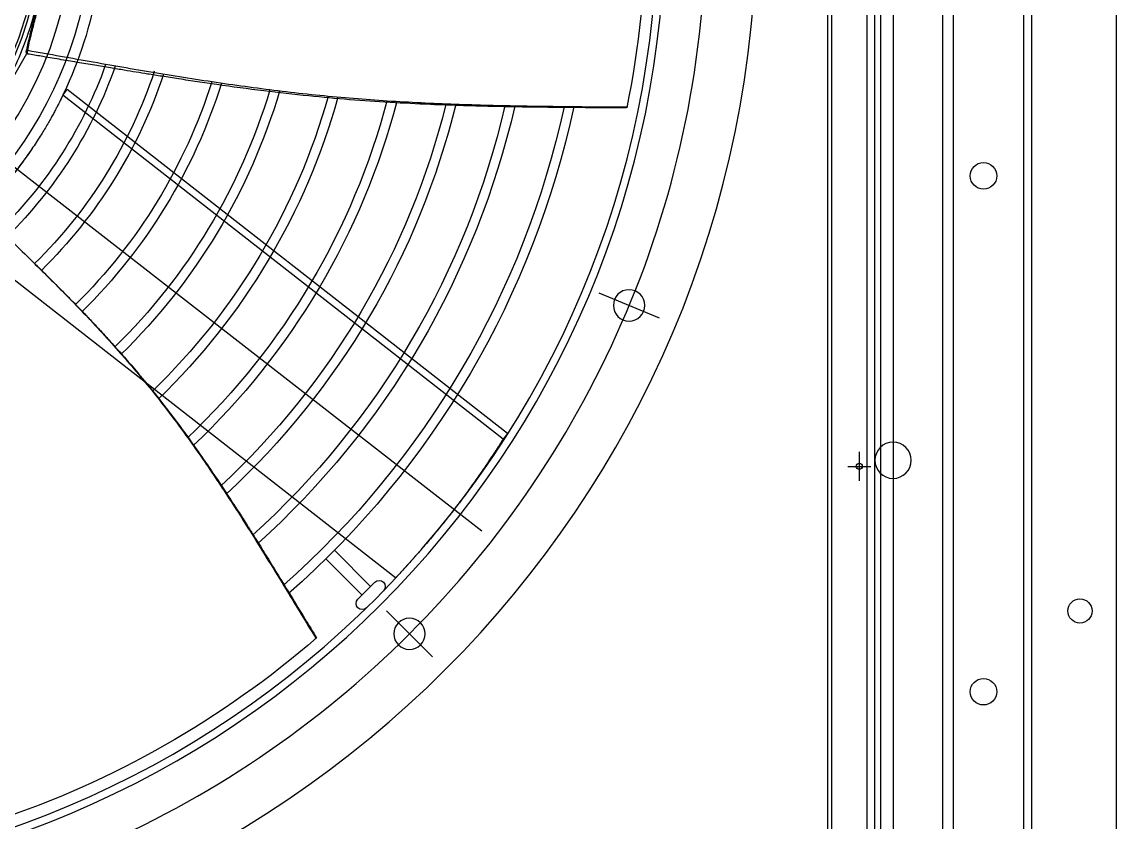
# Model space of a CAD drawing. Header units: millimetres. Extents: x 89450 to 753248, y -530175 to 1209785.
# Drawn here: x 272373.9 to 272827.7, y -168616.5 to -168284.6 of the extents above; entities that cross this region are included whole.
import ezdxf

# ---------------------------------------------------------------- set-up
doc = ezdxf.new("R2010")
doc.units = ezdxf.units.MM
doc.header["$LTSCALE"] = 150
doc.linetypes.add('CENTER', pattern=[50.8, 31.75, -6.35, 6.35, -6.35])
doc.linetypes.add('DIVIDEX2', pattern=[63.5, 25.4, -12.7, 0, -12.7, 0, -12.7])
doc.layers.add('------00 Load Bank', color=3, linetype='Continuous')

# ---------------------------------------------------------------- blocks, each defined once
blk = doc.blocks.new('A$Cd768ecee')
at = {"color": 0}
for p, q in [((0, 0), (0, 1180)), ((35, 1145), (35, 35)), ((38.2, 1141.8), (38.2, 38.2)), ((100, 1080), (100, 100)), ((103.2, 1076.8), (103.2, 103.2))]:
    blk.add_line(p, q, dxfattribs=at)
for centre, radius in [((55, 911), 5.5), ((15, 877.5), 5), ((55, 697), 5.5)]:
    blk.add_circle(centre, radius, dxfattribs=at)
blk = doc.blocks.new('A$Ca2785acc')
at = {"color": 0}
for p, q in [((0, 980), (0, 35)), ((20.4, 978.4), (20.4, 36.6)), ((22, 980), (22, 35)), ((9, 729), (9, 741)), ((13.8, 735), (4.2, 735))]:
    blk.add_line(p, q, dxfattribs=at)
blk.add_circle((9, 735), 1.25, dxfattribs=at)
blk = doc.blocks.new('A$C02650c35')
at = {"color": 0}
for p, q in [((1040.5, 1065), (4.5, 1065)), ((1040.5, 1065), (4.5, 1065)), ((1045, 1060.5), (0, 1060.5)), ((245.15, 823.38), (260.17, 808.37)), ((241.62, 819.85), (256.63, 804.83))]:
    blk.add_line(p, q, dxfattribs=at)
at = {"color": 0, "linetype": 'CENTER'}
for p, q in [((1020, 1040), (25, 1040)), ((366.94, 918.06), (356.61, 943)), ((235.06, 829.94), (215.97, 849.03))]:
    blk.add_line(p, q, dxfattribs=at)
at = {"color": 0, "linetype": 'Continuous', "lineweight": 25}
for p, q in [((308.66, 880.19), (306.3, 878.34)), ((306.3, 878.34), (448.94, 695.76)), ((308.66, 880.19), (451.31, 697.61)), ((277.46, 858.28), (275.38, 856.65)), ((275.38, 856.65), (275.34, 856.62)), ((248.76, 833.75), (391.28, 651.33)), ((448.94, 695.76), (451.31, 697.61)), ((466.17, 680.76), (426.9, 658.09)), ((467.67, 680.69), (467.74, 680.74))]:
    blk.add_line(p, q, dxfattribs=at)
at = {"color": 0, "linetype": 'DIVIDEX2', "ltscale": 0.5}
blk.add_line((268.12, 869.56), (426.66, 665.73), dxfattribs=at)
at = {"color": 0, "linetype": 'Continuous'}
for p, q in [((246.89, 828.71), (246.92, 828.69)), ((246.92, 825.15), (239.85, 818.08)), ((236.31, 818.08), (236.29, 818.11))]:
    blk.add_line(p, q, dxfattribs=at)
at = {"color": 0}
for centre, radius in [((297.5, 1040), 7.5), ((522.5, 542.5), 441), ((522.5, 542.5), 403), ((522.5, 542.5), 399.8), ((361.77, 930.53), 6.5), ((361.77, 930.53), 6.5), ((225.52, 839.48), 6.5), ((225.52, 839.48), 6.5), ((522.5, 542.5), 157.5)]:
    blk.add_circle(centre, radius, dxfattribs=at)
at = {"color": 0, "linetype": 'CENTER'}
blk.add_circle((522.5, 542.5), 420, dxfattribs=at)
blk.add_circle((522.5, 542.5), 420, dxfattribs=at)
at = {"color": 0, "linetype": 'Continuous', "lineweight": 25}
blk.add_circle((522.5, 542.5), 145, dxfattribs=at)
at = {"color": 0}
for radius, start, end in [(395, 79.1258, 101.5122), (373.5, 102.1171, 138.6292), (369.5, 102.2436, 138.5201), (349.5, 102.9044, 137.9495), (345.5, 103.0419, 137.8319), (325.5, 103.7524, 137.2394), (321.5, 103.8985, 137.1218), (301.5, 104.6444, 136.5541), (297.5, 104.7958, 136.4472), (277.5, 105.5549, 135.9667), (273.5, 105.7065, 135.8843), (395, 139.1258, 161.5122), (253.5, 106.465, 135.5604), (249.5, 106.6173, 135.513), (229.5, 107.3942, 135.3579), (225.5, 107.5546, 135.3445), (205.5, 108.3996, 135.3621), (201.5, 108.3996, 135.3621), (185.5, 109.3551, 135.3621), (181.5, 109.5657, 135.3621)]:
    blk.add_arc((522.5, 542.5), radius, start, end, dxfattribs=at)
at = {"color": 0, "linetype": 'Continuous'}
for centre, start, end in [((245.12, 826.95), 45, 134.2789), ((245.15, 826.92), 315, 45), ((238.05, 819.88), 135.7211, 225), ((238.08, 819.85), 225, 315)]:
    blk.add_arc(centre, 2.5, start, end, dxfattribs=at)
at = {"color": 0, "linetype": 'Continuous', "lineweight": 25}
for radius, start, end in [(170, 86.2622, 117.3611), (165.5, 0.0003, 205.5882), (143.8, 94.0829, 145.9171), (170, 124.2622, 155.731)]:
    blk.add_arc((522.5, 542.5), radius, start, end, dxfattribs=at)
for points, knots in [([(443.67, 929.55), (443.69, 926.2), (443.72, 919.05), (443.8, 908.54), (443.89, 898.44), (444, 889.61), (444.12, 882.05), (444.29, 872.96), (444.58, 861.8), (445.1, 847.15), (445.88, 831.41), (447.03, 814.61), (448.62, 797.15), (450.72, 778.77), (452.79, 763.4), (454.5, 751.64), (455.65, 744.08), (456.73, 737.16), (457.66, 731.31), (458.51, 726.11), (459.35, 720.99), (460.3, 715.24), (461.39, 708.73), (462.59, 701.63), (463.84, 694.21), (465, 687.37), (465.73, 683.03), (466.04, 681.19)], [0.004054, 0.004054, 0.004054, 0.004054, 0.044055, 0.0892389, 0.1294144, 0.1645669, 0.1946506, 0.2196261, 0.2731864, 0.3280385, 0.3947317, 0.4616638, 0.5294155, 0.6044734, 0.683072, 0.7151603, 0.7467466, 0.7747501, 0.7989803, 0.8176563, 0.837837, 0.8611081, 0.8874794, 0.916906, 0.9473172, 0.9775846, 1, 1, 1, 1]), ([(443.93, 929.61), (443.99, 920.53), (444.12, 902.05), (444.56, 874.2), (445.52, 846.07), (447.22, 818.02), (449.94, 790.26), (453.6, 762.78), (457.88, 735.56), (462.59, 708.39), (465.83, 690.29), (467.45, 681.24)], [0.0040453, 0.0040453, 0.0040453, 0.0040453, 0.1120904, 0.224186, 0.3362006, 0.4480891, 0.5598872, 0.6697434, 0.7797254, 0.8898282, 1, 1, 1, 1]), ([(306.3, 878.34), (306.29, 878.34), (306.27, 878.32), (306.12, 878.23), (305.87, 878.07), (305.53, 877.85), (305.04, 877.54), (304.36, 877.11), (303.44, 876.52), (302.36, 875.82), (301.11, 875.01), (299.69, 874.07), (298.11, 873.02), (296.37, 871.86), (294.44, 870.55), (292.32, 869.09), (290.01, 867.47), (287.54, 865.72), (285.08, 863.94), (282.67, 862.18), (280.34, 860.44), (277.92, 858.61), (276.23, 857.31), (275.38, 856.65)], [0, 0, 0, 0, 0.03878, 0.077567, 0.116355, 0.1552, 0.194046, 0.245833, 0.297636, 0.34944, 0.401226, 0.453012, 0.504815, 0.556618, 0.608404, 0.662492, 0.7166, 0.770707, 0.824794, 0.868554, 0.912313, 0.956156, 1, 1, 1, 1]), ([(308.66, 880.19), (308.65, 880.18), (308.63, 880.17), (308.48, 880.07), (308.23, 879.92), (307.88, 879.69), (307.39, 879.38), (306.7, 878.94), (305.78, 878.35), (304.69, 877.64), (303.42, 876.81), (301.98, 875.86), (300.51, 874.89), (299.05, 873.91), (297.66, 872.97), (296.18, 871.95), (294.37, 870.71), (292.2, 869.18), (289.59, 867.34), (286.82, 865.33), (283.87, 863.15), (280.76, 860.82), (278.56, 859.13), (277.46, 858.28)], [0, 0, 0, 0, 0.038794, 0.077595, 0.116396, 0.155256, 0.194116, 0.245886, 0.297665, 0.349435, 0.401519, 0.453611, 0.505695, 0.544496, 0.583297, 0.622156, 0.661015, 0.717306, 0.773608, 0.829899, 0.886596, 0.943304, 1, 1, 1, 1]), ([(275.34, 856.62), (274.57, 856.01), (273.02, 854.79), (270.62, 852.85), (268.15, 850.83), (265.62, 848.73), (262.77, 846.32), (259.6, 843.58), (256.08, 840.47), (252.47, 837.21), (250, 834.9), (248.76, 833.75)], [0, 0, 0, 0, 0.098219, 0.196459, 0.294698, 0.393098, 0.491499, 0.618442, 0.745384, 0.872692, 1, 1, 1, 1]), ([(378.79, 684.35), (373.83, 689.36), (363.52, 699.79), (347.3, 715.03), (330.13, 729.93), (312.58, 743.53), (294.87, 756.05), (277.12, 767.74), (259.11, 779.04), (241.22, 789.96), (229.37, 797.19), (223.58, 800.71)], [0, 0, 0, 0, 0.1081379, 0.2251135, 0.3413954, 0.4570616, 0.5657729, 0.6743483, 0.7829008, 0.8914823, 0.994843, 0.994843, 0.994843, 0.994843]), ([(378.79, 684.43), (378.31, 684.93), (376.37, 686.92), (372.96, 690.37), (368.51, 694.83), (363.93, 699.34), (359.48, 703.64), (355.2, 707.7), (351.29, 711.35), (347.67, 714.67), (344.56, 717.47), (341.97, 719.78), (339.54, 721.91), (336.88, 724.21), (333.64, 726.97), (328.1, 731.58), (320.44, 737.69), (310.84, 744.94), (301.45, 751.69), (292.47, 757.87), (285.45, 762.56), (279.96, 766.14), (275.53, 769.01), (270.28, 772.36), (264.16, 776.22), (257.22, 780.53), (249.46, 785.31), (240.91, 790.54), (232.27, 795.81), (226.48, 799.36), (223.82, 800.99)], [0, 0, 0, 0, 0.0105993, 0.042715, 0.074456, 0.1073437, 0.1413731, 0.1694151, 0.1979263, 0.223438, 0.2448649, 0.2622189, 0.2766961, 0.2944954, 0.3162608, 0.341978, 0.4051023, 0.466824, 0.5267457, 0.5825963, 0.6340774, 0.6563171, 0.6830925, 0.7149493, 0.751887, 0.7939052, 0.84012, 0.8912343, 0.9472267, 0.994836, 0.994836, 0.994836, 0.994836]), ([(448.94, 695.76), (448.93, 695.76), (448.91, 695.75), (448.74, 695.67), (448.47, 695.54), (448.09, 695.35), (447.55, 695.09), (446.8, 694.72), (445.79, 694.21), (444.6, 693.61), (443.24, 692.89), (441.69, 692.07), (439.98, 691.13), (438.1, 690.07), (436.03, 688.87), (433.77, 687.52), (431.32, 685.99), (428.71, 684.3), (426.19, 682.6), (423.78, 680.91), (421.53, 679.28), (419.21, 677.54), (417.61, 676.28), (416.81, 675.66)], [0, 0, 0, 0, 0.039164, 0.078335, 0.117506, 0.15674, 0.195974, 0.248275, 0.300595, 0.352915, 0.405217, 0.457516, 0.509834, 0.562151, 0.61445, 0.669131, 0.723831, 0.778531, 0.833211, 0.874869, 0.916526, 0.958263, 1, 1, 1, 1]), ([(467.45, 681.24), (467.94, 681.32), (468.94, 681.48), (471.06, 681.9), (474.76, 682.84), (479.89, 684.13), (485.77, 685.65), (492.04, 687.21), (498.66, 688.73), (505.6, 690.15), (509.98, 690.87), (512.16, 691.22)], [0, 0, 0, 0, 0.031208, 0.063948, 0.128136, 0.253531, 0.37911, 0.503481, 0.668872, 0.834848, 1, 1, 1, 1]), ([(511.98, 690.67), (511.34, 690.57), (510.02, 690.36), (507.92, 690), (505.63, 689.59), (503.29, 689.14), (501.32, 688.73), (499.77, 688.41), (498.55, 688.14), (497.26, 687.86), (495.88, 687.55), (494.43, 687.21), (492.9, 686.86), (491.43, 686.5), (489.86, 686.12), (488, 685.66), (485.81, 685.1), (483.58, 684.53), (481.63, 684.03), (479.92, 683.59), (478.36, 683.19), (476.85, 682.8), (475.34, 682.42), (473.96, 682.07), (472.75, 681.77), (471.71, 681.51), (470.79, 681.3), (469.96, 681.12), (469.2, 680.98), (468.48, 680.86), (467.99, 680.78), (467.74, 680.74)], [0, 0, 0, 0, 0.049094, 0.102093, 0.159038, 0.21996, 0.27448, 0.301995, 0.33101, 0.361541, 0.393603, 0.427211, 0.462382, 0.499132, 0.527423, 0.568929, 0.623911, 0.672564, 0.714497, 0.749584, 0.781124, 0.812494, 0.843715, 0.874803, 0.897512, 0.917804, 0.937796, 0.953294, 0.968781, 0.984376, 1, 1, 1, 1]), ([(375.53, 542.5), (375.57, 539.99), (375.64, 534.97), (376.24, 527.44), (377.21, 519.94), (378.7, 511.75), (380.85, 502.91), (383.83, 493.49), (387.45, 484.25), (391.7, 475.24), (396.94, 465.85), (403.29, 456.25), (410.93, 446.56), (419.44, 437.47), (428.68, 429.14), (438.58, 421.64), (448.99, 415.04), (460.04, 409.27), (471.5, 404.47), (483.3, 400.68), (495.31, 397.89), (507.63, 396.11), (520.05, 395.38), (532.47, 395.7), (544.72, 397.05), (556.95, 399.44), (568.89, 402.86), (580.48, 407.27), (591.61, 412.59), (602.35, 418.9), (612.51, 426.09), (621.98, 434.08), (630.71, 442.79), (638.75, 452.29), (645.96, 462.44), (652.27, 473.13), (657.62, 484.24), (662.07, 495.88), (665.17, 506.67), (667.23, 516.46), (668.52, 525.06), (669.3, 533.76), (669.54, 542.09), (669.34, 550.03), (668.76, 557.56), (667.79, 565.06), (666.16, 574.05), (663.54, 584.43), (659.53, 596.1), (654.52, 607.49), (648.55, 618.41), (641.7, 628.77), (634.06, 638.45), (625.54, 647.54), (616.32, 655.86), (606.44, 663.35), (596.02, 669.96), (584.98, 675.73), (573.51, 680.52), (561.69, 684.33), (549.67, 687.11), (537.34, 688.9), (524.95, 689.62), (512.53, 689.3), (500.28, 687.95), (488.05, 685.56), (476.11, 682.14), (464.5, 677.73), (453.38, 672.4), (442.64, 666.09), (432.49, 658.91), (423.02, 650.92), (414.29, 642.21), (406.25, 632.71), (399.04, 622.55), (392.74, 611.88), (387.39, 600.77), (382.94, 589.14), (379.83, 578.33), (377.77, 568.54), (376.49, 559.94), (375.68, 551.24), (375.58, 545.42), (375.53, 542.5)], [0, 0, 0, 0, 0.008148, 0.016329, 0.024509, 0.032722, 0.04336, 0.054073, 0.064787, 0.075604, 0.086421, 0.0997, 0.112979, 0.126448, 0.140113, 0.153362, 0.166751, 0.18014, 0.193805, 0.207084, 0.220364, 0.233832, 0.247498, 0.260747, 0.274136, 0.287525, 0.30119, 0.314439, 0.327781, 0.341217, 0.354882, 0.368162, 0.381441, 0.39491, 0.408575, 0.421824, 0.435213, 0.448602, 0.462267, 0.471652, 0.481085, 0.490519, 0.500003, 0.508151, 0.516332, 0.524512, 0.532725, 0.546005, 0.559284, 0.572753, 0.586418, 0.599667, 0.613056, 0.626445, 0.64011, 0.653359, 0.666701, 0.680137, 0.693803, 0.707051, 0.720441, 0.73383, 0.747495, 0.760744, 0.774133, 0.787522, 0.801187, 0.814436, 0.827825, 0.841214, 0.85488, 0.868159, 0.881438, 0.894907, 0.908572, 0.921851, 0.93513, 0.948599, 0.962264, 0.971649, 0.981082, 0.990516, 1, 1, 1, 1]), ([(411.93, 649.53), (406.65, 655.15), (396.1, 666.37), (385.11, 678.04), (379.22, 683.91), (378.79, 684.35)], [0, 0, 0, 0, 0.481211, 0.9614406, 1, 1, 1, 1]), ([(466.11, 681.26), (466.08, 681.23), (465.99, 681.15), (466.15, 681.11), (466.42, 681.1), (466.71, 681.12), (467.05, 681.17), (467.32, 681.21), (467.45, 681.24)], [0, 0, 0, 0, 0.1354337, 0.4208147, 0.5649205, 0.7093422, 0.8546374, 1, 1, 1, 1]), ([(466.04, 681.19), (466.06, 681.1), (466.11, 680.88), (466.3, 680.73), (466.56, 680.64), (466.85, 680.61), (467.22, 680.62), (467.51, 680.66), (467.67, 680.69)], [0, 0, 0, 0, 0.155051, 0.370128, 0.501578, 0.650489, 0.817867, 1, 1, 1, 1]), ([(467.45, 681.24), (467.46, 681.14), (467.48, 681.01), (467.53, 680.84), (467.57, 680.75), (467.62, 680.7), (467.65, 680.68), (467.66, 680.69), (467.67, 680.69)], [0, 0, 0, 0, 0.349048, 0.512838, 0.662313, 0.811827, 0.975694, 1, 1, 1, 1])]:
    blk.add_open_spline(points, degree=3, knots=knots, dxfattribs=at)

msp = doc.modelspace()

# ---------------------------------------------------------------- block references
at = {"layer": '------00 Load Bank', "color": 161, "rotation": 180}
for name, p in [('A$Cd768ecee', (272827.66, -167651.43)), ('A$Ca2785acc', (272730.16, -167733.93))]:
    msp.add_blockref(name, p, dxfattribs=at)
at = {"layer": '------00 Load Bank', "color": 161, "xscale": -1, "rotation": 270}
msp.add_blockref('A$C02650c35', (271695.16, -168763.93), dxfattribs=at)

doc.saveas('drawing.dxf')
